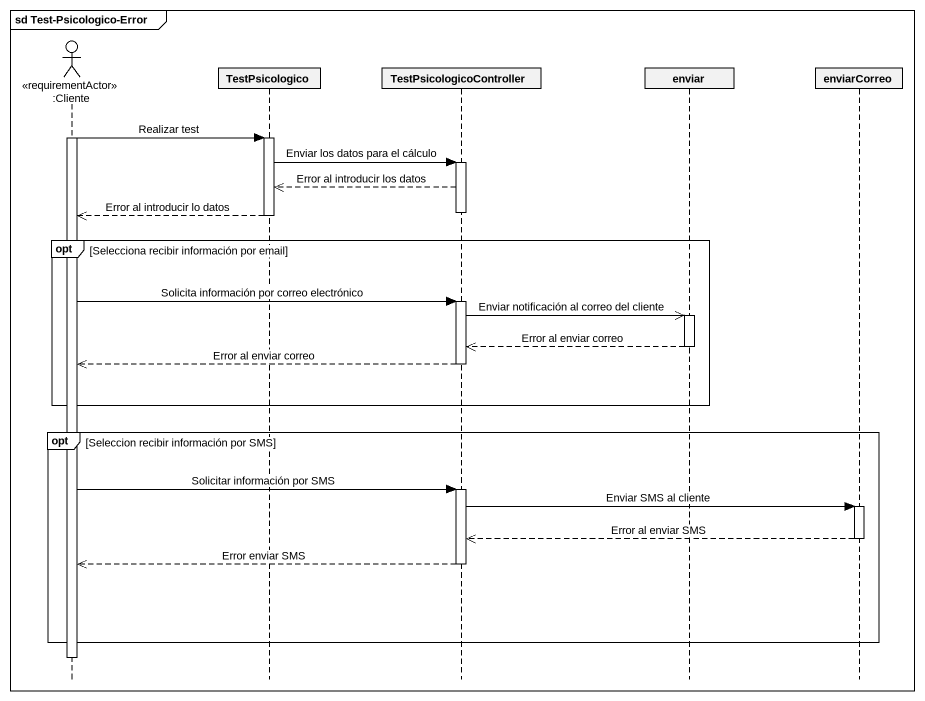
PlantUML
@startuml
mainframe sd Test-Psicologico-Error
hide footbox
actor ":Cliente" as Cliente <<requirementActor>>
participant TestPsicologico
participant TestPsicologicoController
participant enviar
participant enviarCorreo

activate Cliente
Cliente -> TestPsicologico : Realizar test
activate TestPsicologico
TestPsicologico -> TestPsicologicoController : Enviar los datos para el cálculo
activate TestPsicologicoController
TestPsicologicoController -->> TestPsicologico : Error al introducir los datos
deactivate TestPsicologicoController
TestPsicologico -->> Cliente : Error al introducir lo datos
deactivate TestPsicologico
opt Selecciona recibir información por email
  Cliente -> TestPsicologicoController : Solicita información por correo electrónico
  activate TestPsicologicoController
  TestPsicologicoController ->> enviar : Enviar notificación al correo del cliente
  activate enviar
  enviar -->> TestPsicologicoController : Error al enviar correo
  deactivate enviar
  TestPsicologicoController -->> Cliente : Error al enviar correo
  deactivate TestPsicologicoController
end
opt Seleccion recibir información por SMS
  Cliente -> TestPsicologicoController : Solicitar información por SMS
  activate TestPsicologicoController
  TestPsicologicoController -> enviarCorreo : Enviar SMS al cliente
  activate enviarCorreo
  enviarCorreo -->> TestPsicologicoController : Error al enviar SMS
  deactivate enviarCorreo
  TestPsicologicoController -->> Cliente : Error enviar SMS
  deactivate TestPsicologicoController
end
deactivate Cliente
@enduml
